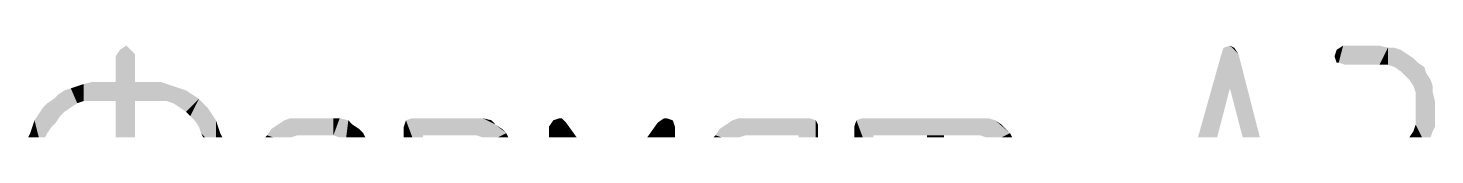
# Model space of a CAD drawing. Header units: millimetres. Extents: x -211 to 10565, y -2293 to 2244.
# Drawn here: x 5474.42 to 5488.37, y -362.97 to -362.06 of the extents above; entities that cross this region are included whole.
import ezdxf

# ---------------------------------------------------------------- set-up
doc = ezdxf.new("R2010")
doc.units = ezdxf.units.MM
doc.layers.add('PDF _Сплошная заливка', color=7, linetype='Continuous')

msp = doc.modelspace()

# ---------------------------------------------------------------- linework, layer by layer
at = {"layer": 'PDF _Сплошная заливка', "lineweight": 25, "transparency": 33554559}
for points in [[(5475.289, -362.164), (5475.331, -362.1), (5475.479, -362.418)], [(5475.331, -362.1), (5475.394, -362.058), (5475.479, -362.418)], [(5475.394, -362.058), (5475.437, -362.1), (5475.479, -362.418)], [(5475.437, -362.1), (5475.479, -362.142), (5475.479, -362.418)], [(5486.038, -362.968), (5486.25, -362.142), (5486.017, -362.968)], [(5486.059, -362.968), (5486.25, -362.142), (5486.038, -362.968)], [(5486.08, -362.968), (5486.25, -362.142), (5486.059, -362.968)], [(5486.123, -362.968), (5486.25, -362.142), (5486.08, -362.968)], [(5486.123, -362.968), (5486.25, -362.142), (5486.207, -362.968)], [(5486.25, -362.142), (5486.207, -362.968), (5486.334, -362.481)], [(5486.25, -362.142), (5486.271, -362.079), (5486.334, -362.481)], [(5486.271, -362.079), (5486.334, -362.481), (5486.334, -362.058)], [(5486.334, -362.058), (5486.377, -362.079), (5486.419, -362.142)], [(5486.334, -362.481), (5486.334, -362.058), (5486.419, -362.142)], [(5486.419, -362.142), (5486.546, -362.968), (5486.334, -362.481)], [(5486.546, -362.968), (5486.631, -362.968), (5486.419, -362.142)], [(5487.371, -362.164), (5487.392, -362.227), (5487.392, -362.1)], [(5487.392, -362.1), (5487.413, -362.227), (5487.456, -362.058)], [(5487.392, -362.227), (5487.392, -362.1), (5487.413, -362.227)], [(5487.413, -362.227), (5487.456, -362.058), (5487.477, -362.248)], [(5487.456, -362.058), (5487.477, -362.058), (5487.477, -362.248)], [(5487.477, -362.248), (5487.816, -362.058), (5487.816, -362.248)], [(5487.477, -362.058), (5487.477, -362.248), (5487.816, -362.058)], [(5487.816, -362.058), (5487.816, -362.248), (5487.9, -362.079)], [(5487.816, -362.248), (5487.9, -362.248), (5487.9, -362.079)], [(5487.9, -362.079), (5487.964, -362.269), (5487.964, -362.079)], [(5487.9, -362.248), (5487.9, -362.079), (5487.964, -362.269)], [(5487.964, -362.079), (5488.027, -362.1), (5488.027, -362.312)], [(5487.964, -362.269), (5487.964, -362.079), (5488.027, -362.312)], [(5488.027, -362.1), (5488.027, -362.312), (5488.091, -362.142)], [(5488.027, -362.312), (5488.069, -362.354), (5488.091, -362.142)], [(5488.069, -362.354), (5488.091, -362.142), (5488.112, -362.396)], [(5488.091, -362.142), (5488.112, -362.396), (5488.154, -362.185)], [(5475.289, -362.418), (5475.289, -362.164), (5475.479, -362.418)], [(5488.112, -362.396), (5488.154, -362.46), (5488.154, -362.185)], [(5488.154, -362.185), (5488.175, -362.523), (5488.196, -362.227)], [(5488.154, -362.46), (5488.154, -362.185), (5488.175, -362.523)], [(5488.196, -362.227), (5488.239, -362.968), (5488.175, -362.841)], [(5488.196, -362.227), (5488.175, -362.841), (5488.175, -362.523)], [(5488.239, -362.968), (5488.196, -362.227), (5488.26, -362.269)], [(5488.239, -362.968), (5488.26, -362.269), (5488.281, -362.968)], [(5488.281, -362.968), (5488.26, -362.269), (5488.281, -362.333)], [(5474.971, -362.608), (5475.056, -362.608), (5475.056, -362.418)], [(5474.971, -362.439), (5474.971, -362.608), (5475.056, -362.418)], [(5475.056, -362.418), (5475.119, -362.608), (5475.119, -362.418)], [(5475.056, -362.608), (5475.056, -362.418), (5475.119, -362.608)], [(5475.119, -362.418), (5475.289, -362.608), (5475.289, -362.418)], [(5475.119, -362.608), (5475.119, -362.418), (5475.289, -362.608)], [(5475.289, -362.418), (5475.479, -362.418), (5476.114, -362.587)], [(5475.289, -362.608), (5475.289, -362.418), (5476.114, -362.587)], [(5475.479, -362.418), (5475.648, -362.418), (5476.114, -362.587)], [(5475.648, -362.418), (5475.733, -362.418), (5476.114, -362.587)], [(5475.733, -362.418), (5475.796, -362.439), (5476.114, -362.587)], [(5488.302, -362.968), (5488.281, -362.333), (5488.323, -362.396)], [(5488.281, -362.968), (5488.281, -362.333), (5488.302, -362.968)], [(5488.323, -362.968), (5488.302, -362.968), (5488.323, -362.396)], [(5488.323, -362.396), (5488.345, -362.904), (5488.345, -362.46)], [(5488.323, -362.968), (5488.323, -362.396), (5488.345, -362.904)], [(5474.675, -362.587), (5474.696, -362.82), (5474.717, -362.544)], [(5474.696, -362.82), (5474.717, -362.544), (5474.738, -362.756)], [(5474.717, -362.544), (5474.738, -362.756), (5474.781, -362.502)], [(5474.738, -362.756), (5474.781, -362.714), (5474.781, -362.502)], [(5474.781, -362.502), (5474.844, -362.671), (5474.844, -362.481)], [(5474.781, -362.714), (5474.781, -362.502), (5474.844, -362.671)], [(5474.844, -362.481), (5474.908, -362.629), (5474.908, -362.46)], [(5474.844, -362.671), (5474.844, -362.481), (5474.908, -362.629)], [(5474.908, -362.46), (5474.971, -362.439), (5474.971, -362.608)], [(5474.908, -362.629), (5474.908, -362.46), (5474.971, -362.608)], [(5475.796, -362.439), (5475.86, -362.46), (5476.114, -362.587)], [(5475.86, -362.46), (5475.923, -362.481), (5476.114, -362.587)], [(5475.923, -362.481), (5475.987, -362.502), (5476.114, -362.587)], [(5486.546, -362.968), (5486.334, -362.481), (5486.461, -362.968)], [(5488.345, -362.523), (5488.366, -362.608), (5488.366, -362.862)], [(5488.345, -362.904), (5488.345, -362.523), (5488.366, -362.862)], [(5474.548, -362.968), (5474.527, -362.735), (5474.569, -362.671)], [(5474.548, -362.968), (5474.569, -362.671), (5474.569, -362.968)], [(5474.59, -362.968), (5474.569, -362.671), (5474.611, -362.629)], [(5474.569, -362.968), (5474.59, -362.968), (5474.569, -362.671)], [(5474.611, -362.925), (5474.59, -362.968), (5474.611, -362.629)], [(5474.611, -362.629), (5474.654, -362.862), (5474.675, -362.587)], [(5474.611, -362.925), (5474.611, -362.629), (5474.654, -362.862)], [(5474.654, -362.862), (5474.675, -362.587), (5474.696, -362.82)], [(5475.289, -362.608), (5475.648, -362.608), (5476.114, -362.587)], [(5475.416, -362.968), (5475.289, -362.968), (5475.479, -362.608)], [(5475.289, -362.968), (5475.479, -362.608), (5475.289, -362.608)], [(5475.479, -362.968), (5475.479, -362.608), (5475.416, -362.968)], [(5475.648, -362.608), (5475.712, -362.608), (5476.114, -362.587)], [(5475.712, -362.608), (5475.796, -362.608), (5476.114, -362.587)], [(5475.796, -362.608), (5475.86, -362.629), (5476.114, -362.587)], [(5475.86, -362.629), (5475.923, -362.671), (5476.114, -362.587)], [(5475.923, -362.671), (5475.987, -362.714), (5476.114, -362.587)], [(5475.987, -362.714), (5476.029, -362.756), (5476.114, -362.587)], [(5476.029, -362.756), (5476.071, -362.798), (5476.114, -362.587)], [(5476.071, -362.798), (5476.114, -362.587), (5476.114, -362.862)], [(5476.114, -362.587), (5476.114, -362.862), (5476.156, -362.629)], [(5476.114, -362.862), (5476.135, -362.925), (5476.156, -362.629)], [(5476.156, -362.629), (5476.177, -362.968), (5476.135, -362.925)], [(5476.177, -362.968), (5476.156, -362.629), (5476.198, -362.671)], [(5476.198, -362.968), (5476.177, -362.968), (5476.198, -362.671)], [(5476.241, -362.735), (5476.241, -362.968), (5476.198, -362.671)], [(5476.241, -362.968), (5476.198, -362.671), (5476.22, -362.968)], [(5476.198, -362.968), (5476.198, -362.671), (5476.22, -362.968)], [(5474.484, -362.968), (5474.463, -362.862), (5474.484, -362.798)], [(5474.527, -362.968), (5474.484, -362.798), (5474.527, -362.735)], [(5474.484, -362.968), (5474.527, -362.968), (5474.484, -362.798)], [(5474.527, -362.968), (5474.548, -362.968), (5474.527, -362.735)], [(5476.241, -362.968), (5476.283, -362.968), (5476.241, -362.735)], [(5476.283, -362.968), (5476.241, -362.735), (5476.283, -362.798)], [(5476.304, -362.862), (5476.304, -362.968), (5476.283, -362.798)], [(5476.304, -362.968), (5476.283, -362.798), (5476.283, -362.968)], [(5476.833, -362.883), (5476.897, -362.841), (5477.447, -362.947)], [(5476.897, -362.841), (5476.96, -362.798), (5477.447, -362.947)], [(5476.96, -362.798), (5477.024, -362.777), (5477.447, -362.947)], [(5477.024, -362.777), (5477.087, -362.777), (5477.447, -362.947)], [(5477.087, -362.777), (5477.447, -362.777), (5477.447, -362.947)], [(5477.447, -362.947), (5477.51, -362.968), (5477.51, -362.777)], [(5477.447, -362.777), (5477.447, -362.947), (5477.51, -362.777)], [(5477.553, -362.968), (5477.574, -362.968), (5477.51, -362.777)], [(5477.574, -362.968), (5477.51, -362.777), (5477.595, -362.798)], [(5477.51, -362.777), (5477.553, -362.968), (5477.51, -362.968)], [(5477.574, -362.968), (5477.595, -362.798), (5477.616, -362.968)], [(5477.616, -362.968), (5477.595, -362.798), (5477.637, -362.841)], [(5477.637, -362.968), (5477.616, -362.968), (5477.637, -362.841)], [(5477.637, -362.968), (5477.701, -362.968), (5477.637, -362.841)], [(5477.701, -362.968), (5477.637, -362.841), (5477.701, -362.883)], [(5478.166, -362.968), (5478.145, -362.968), (5478.166, -362.798)], [(5478.145, -362.968), (5478.166, -362.798), (5478.145, -362.862)], [(5478.23, -362.968), (5478.166, -362.798), (5478.23, -362.777)], [(5478.166, -362.968), (5478.23, -362.968), (5478.166, -362.798)], [(5478.23, -362.968), (5478.251, -362.968), (5478.23, -362.777)], [(5478.251, -362.968), (5478.23, -362.777), (5478.251, -362.777)], [(5478.251, -362.968), (5478.336, -362.968), (5478.251, -362.777)], [(5478.336, -362.968), (5478.251, -362.777), (5478.336, -362.947)], [(5478.251, -362.777), (5478.336, -362.947), (5478.865, -362.777)], [(5478.336, -362.947), (5478.865, -362.947), (5478.865, -362.777)], [(5478.865, -362.777), (5478.928, -362.777), (5479.161, -362.925)], [(5478.865, -362.947), (5478.865, -362.777), (5479.161, -362.925)], [(5478.928, -362.777), (5479.013, -362.798), (5479.055, -362.841)], [(5478.928, -362.777), (5479.055, -362.841), (5479.161, -362.925)], [(5479.055, -362.841), (5479.119, -362.883), (5479.161, -362.925)], [(5479.584, -362.862), (5479.69, -362.968), (5479.626, -362.798)], [(5479.69, -362.777), (5479.626, -362.798), (5479.711, -362.777)], [(5479.711, -362.777), (5479.626, -362.798), (5479.753, -362.82)], [(5479.626, -362.798), (5479.775, -362.968), (5479.753, -362.82)], [(5479.69, -362.968), (5479.626, -362.798), (5479.775, -362.968)], [(5479.775, -362.968), (5479.753, -362.82), (5479.859, -362.968)], [(5480.6, -362.968), (5480.663, -362.82), (5480.557, -362.968)], [(5480.663, -362.968), (5480.663, -362.82), (5480.6, -362.968)], [(5480.663, -362.82), (5480.727, -362.777), (5480.833, -362.862)], [(5480.663, -362.968), (5480.663, -362.82), (5480.769, -362.968)], [(5480.663, -362.82), (5480.769, -362.968), (5480.833, -362.862)], [(5480.727, -362.777), (5480.748, -362.777), (5480.833, -362.862)], [(5480.748, -362.777), (5480.811, -362.798), (5480.833, -362.862)], [(5481.277, -362.883), (5481.34, -362.841), (5482.06, -362.947)], [(5481.34, -362.841), (5481.404, -362.798), (5482.06, -362.947)], [(5481.404, -362.798), (5481.467, -362.777), (5482.06, -362.947)], [(5481.467, -362.777), (5481.531, -362.777), (5482.06, -362.947)], [(5481.531, -362.777), (5482.06, -362.947), (5482.166, -362.777)], [(5482.145, -362.968), (5482.06, -362.968), (5482.166, -362.777)], [(5482.06, -362.968), (5482.166, -362.777), (5482.06, -362.947)], [(5482.145, -362.968), (5482.166, -362.777), (5482.187, -362.968)], [(5482.229, -362.798), (5482.229, -362.968), (5482.166, -362.777)], [(5482.229, -362.968), (5482.166, -362.777), (5482.187, -362.968)], [(5482.25, -362.841), (5482.25, -362.968), (5482.229, -362.798)], [(5482.25, -362.968), (5482.229, -362.798), (5482.229, -362.968)], [(5482.631, -362.968), (5482.61, -362.968), (5482.631, -362.798)], [(5482.61, -362.968), (5482.631, -362.798), (5482.61, -362.862)], [(5482.695, -362.968), (5482.631, -362.798), (5482.695, -362.777)], [(5482.631, -362.968), (5482.695, -362.968), (5482.631, -362.798)], [(5482.695, -362.968), (5482.716, -362.968), (5482.695, -362.777)], [(5482.716, -362.968), (5482.695, -362.777), (5482.716, -362.777)], [(5482.716, -362.968), (5482.8, -362.968), (5482.716, -362.777)], [(5482.8, -362.968), (5482.716, -362.777), (5482.8, -362.947)], [(5482.716, -362.777), (5482.8, -362.947), (5483.859, -362.777)], [(5482.8, -362.947), (5483.33, -362.947), (5483.859, -362.777)], [(5483.33, -362.947), (5483.499, -362.947), (5483.859, -362.777)], [(5483.499, -362.947), (5483.859, -362.947), (5483.859, -362.777)], [(5483.859, -362.777), (5483.943, -362.777), (5484.155, -362.925)], [(5483.859, -362.947), (5483.859, -362.777), (5484.155, -362.925)], [(5483.943, -362.777), (5484.007, -362.798), (5484.155, -362.925)], [(5484.007, -362.798), (5484.07, -362.841), (5484.155, -362.925)], [(5488.175, -362.968), (5488.154, -362.904), (5488.175, -362.841)], [(5488.239, -362.968), (5488.175, -362.841), (5488.196, -362.968)], [(5488.175, -362.968), (5488.175, -362.841), (5488.196, -362.968)], [(5474.442, -362.968), (5474.442, -362.925), (5474.421, -362.968)], [(5474.463, -362.862), (5474.463, -362.968), (5474.442, -362.925)], [(5474.463, -362.968), (5474.442, -362.925), (5474.442, -362.968)], [(5474.463, -362.968), (5474.484, -362.968), (5474.463, -362.862)], [(5476.177, -362.968), (5476.135, -362.925), (5476.156, -362.968)], [(5476.304, -362.968), (5476.325, -362.968), (5476.304, -362.862)], [(5476.325, -362.968), (5476.304, -362.862), (5476.325, -362.925)], [(5476.325, -362.968), (5476.347, -362.968), (5476.325, -362.925)], [(5476.791, -362.968), (5476.791, -362.947), (5476.77, -362.968)], [(5476.791, -362.947), (5476.833, -362.883), (5477.447, -362.947)], [(5476.812, -362.968), (5476.854, -362.968), (5476.791, -362.947)], [(5476.854, -362.968), (5477.024, -362.968), (5476.791, -362.947)], [(5476.791, -362.947), (5477.024, -362.968), (5477.087, -362.947)], [(5476.791, -362.968), (5476.791, -362.947), (5476.812, -362.968)], [(5477.701, -362.968), (5477.743, -362.968), (5477.701, -362.883)], [(5477.743, -362.968), (5477.701, -362.883), (5477.743, -362.925)], [(5477.764, -362.968), (5477.743, -362.968), (5477.743, -362.925)], [(5478.865, -362.947), (5478.928, -362.968), (5479.161, -362.925)], [(5479.076, -362.968), (5478.928, -362.968), (5479.161, -362.925)], [(5479.119, -362.968), (5479.161, -362.925), (5479.076, -362.968)], [(5479.161, -362.968), (5479.119, -362.968), (5479.161, -362.925)], [(5479.182, -362.968), (5479.161, -362.968), (5479.161, -362.925)], [(5479.584, -362.968), (5479.648, -362.968), (5479.584, -362.862)], [(5479.69, -362.968), (5479.584, -362.862), (5479.648, -362.968)], [(5480.769, -362.968), (5480.833, -362.968), (5480.833, -362.862)], [(5481.235, -362.968), (5481.235, -362.947), (5481.213, -362.968)], [(5481.235, -362.947), (5481.277, -362.883), (5482.06, -362.947)], [(5481.235, -362.968), (5481.256, -362.968), (5481.235, -362.947)], [(5481.256, -362.968), (5481.298, -362.968), (5481.235, -362.947)], [(5481.298, -362.968), (5481.467, -362.968), (5481.235, -362.947)], [(5481.235, -362.947), (5481.467, -362.968), (5481.531, -362.947)], [(5483.33, -362.947), (5483.33, -362.968), (5483.499, -362.947)], [(5483.33, -362.968), (5483.499, -362.947), (5483.499, -362.968)], [(5483.859, -362.947), (5483.922, -362.968), (5484.155, -362.925)], [(5484.07, -362.968), (5483.922, -362.968), (5484.155, -362.925)], [(5484.112, -362.968), (5484.155, -362.925), (5484.07, -362.968)], [(5484.134, -362.968), (5484.155, -362.925), (5484.112, -362.968)], [(5484.155, -362.968), (5484.155, -362.925), (5484.134, -362.968)], [(5484.176, -362.968), (5484.155, -362.968), (5484.155, -362.925)], [(5488.154, -362.968), (5488.112, -362.968), (5488.154, -362.904)], [(5488.154, -362.968), (5488.175, -362.968), (5488.154, -362.904)]]:
    msp.add_solid(points, dxfattribs=at)

doc.saveas('drawing.dxf')
